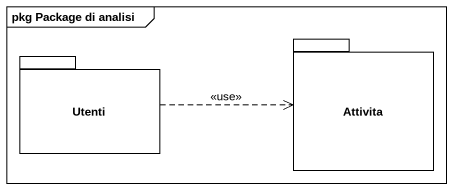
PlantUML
@startuml
mainframe pkg Package di analisi
package Utenti {
}
package Attivita {
}
Utenti .right.> Attivita : <<use>>
@enduml
